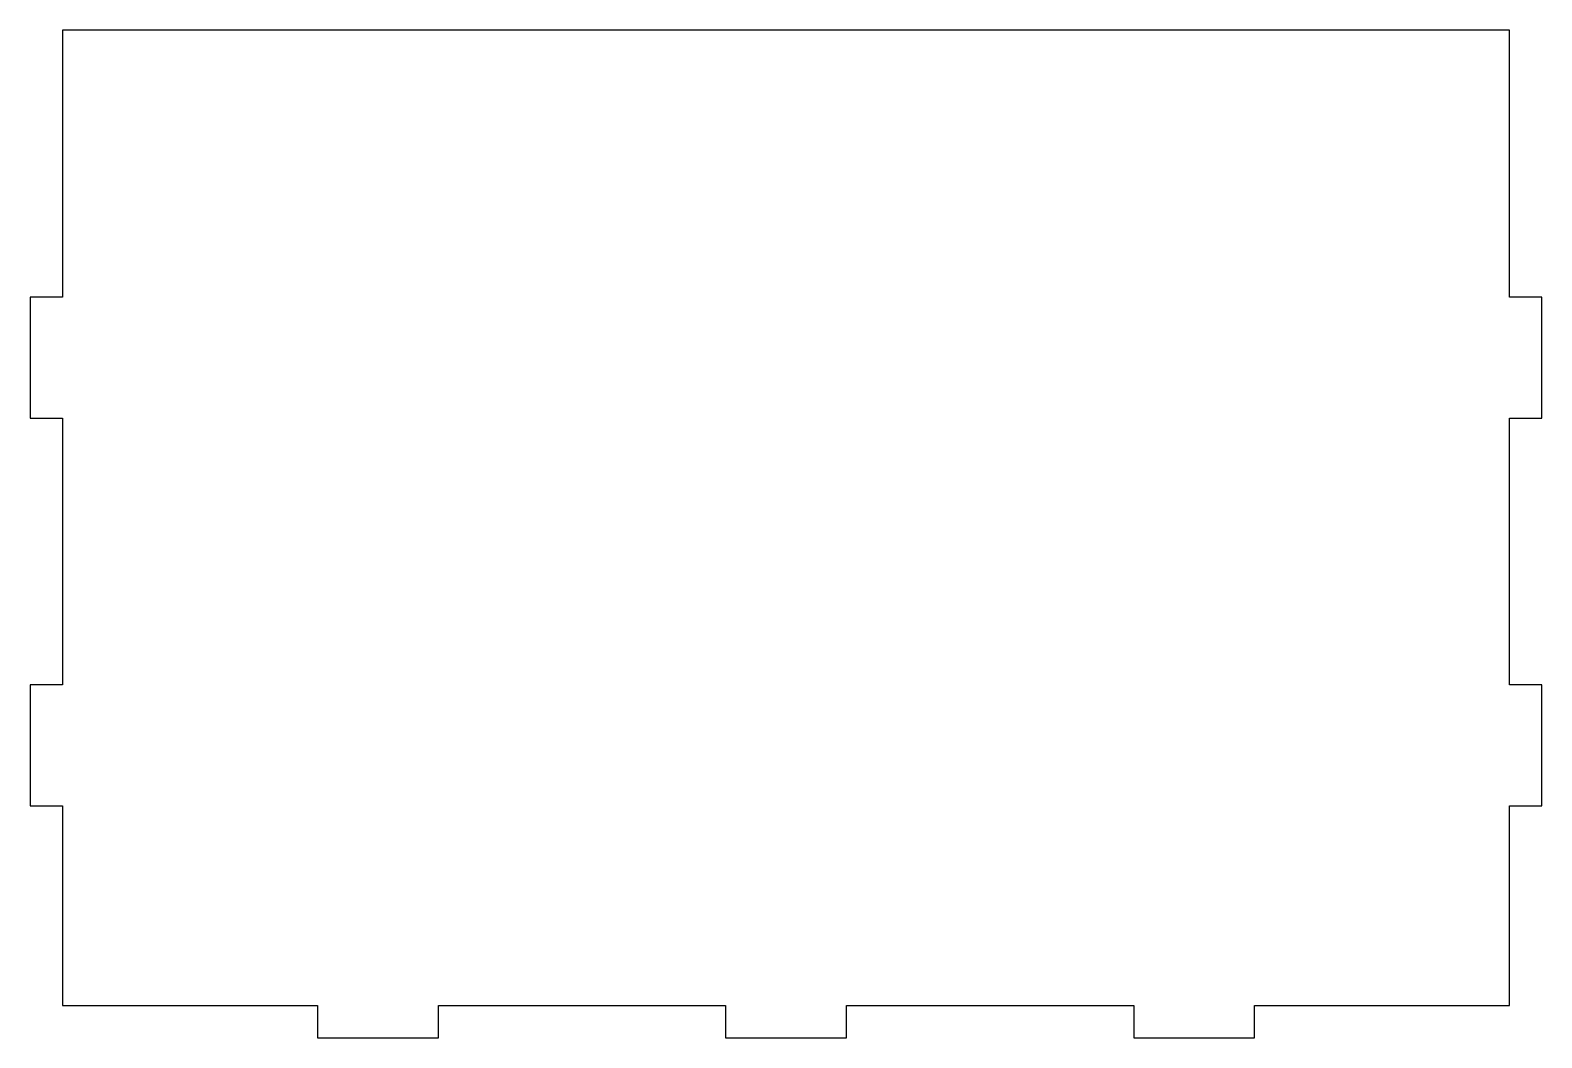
# Model space of a CAD drawing. Header units: millimetres. Extents: x -94 to 94, y 0 to 125.
import ezdxf

# ---------------------------------------------------------------- set-up
doc = ezdxf.new("R2010")
doc.units = ezdxf.units.MM
doc.layers.get('0').update_dxf_attribs({"linetype": 'CONTINUOUS'})

msp = doc.modelspace()

# ---------------------------------------------------------------- linework, layer by layer
msp.add_lwpolyline([(-89.75, 4), (-58.12, 4), (-58.12, 0), (-43.12, 0), (-43.12, 4), (-7.5, 4), (-7.5, 0), (7.5, 0), (7.5, 4), (43.13, 4), (43.13, 0), (58.13, 0), (58.13, 4), (89.75, 4), (89.75, 28.77), (93.75, 28.77), (93.75, 43.77), (89.75, 43.77), (89.75, 76.88), (93.75, 76.88), (93.75, 91.88), (89.75, 91.88), (89.75, 125), (-89.75, 125), (-89.75, 91.88), (-93.75, 91.88), (-93.75, 76.88), (-89.75, 76.88), (-89.75, 43.77), (-93.75, 43.77), (-93.75, 28.77), (-89.75, 28.77)], close=True)

doc.saveas('drawing.dxf')
